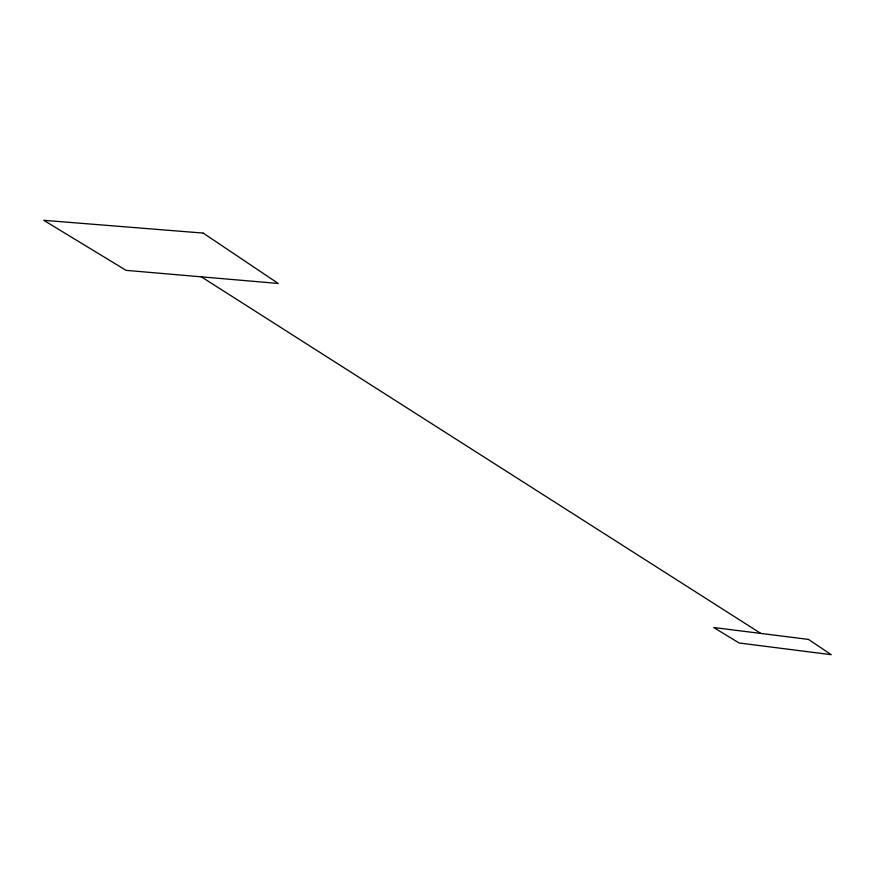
<?xml version="1.0" encoding="UTF-8"?>
<svg xmlns="http://www.w3.org/2000/svg" width="875" height="875" viewBox="0 0 875 875"><rect width="100%" height="100%" fill="white"/><g stroke="black" fill="none" stroke-linecap="round" stroke-linejoin="round"><path stroke-width="1.31" d="M201.37 276.839L760.812 633.434M203.197 233.089L43.75 220.314L126.077 270.353L278.239 283.467L203.197 233.089M808.489 639.406L713.694 627.528L739.145 642.994L831.25 654.686L808.489 639.406"/></g></svg>
